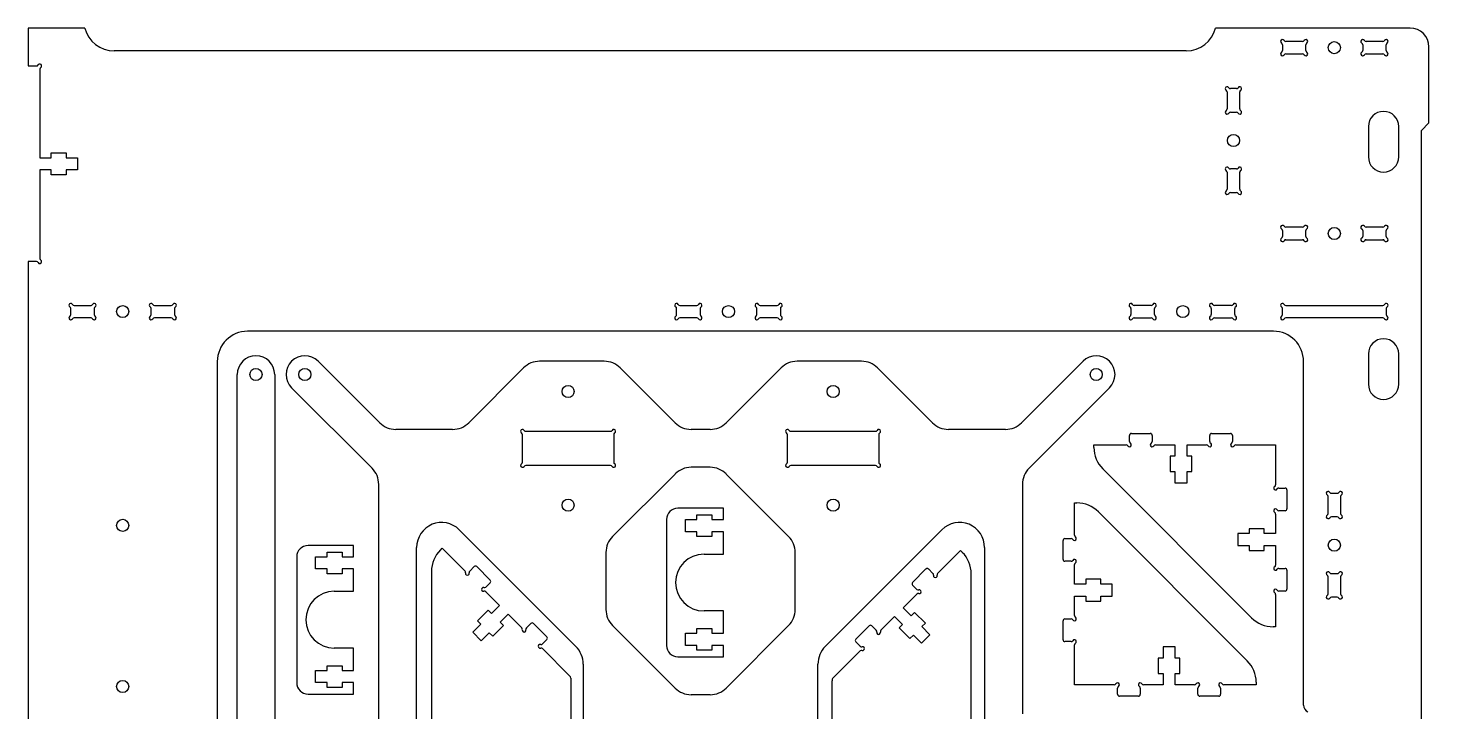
# Model space of a CAD drawing. Header units: millimetres. Extents: x 162 to 956, y 237 to 627.
# Drawn here: x 585.6 to 955.6, y 446.2 to 626.7 of the extents above; entities that cross this region are included whole.
import ezdxf

# ---------------------------------------------------------------- set-up
doc = ezdxf.new("R2010")
doc.units = ezdxf.units.MM
doc.layers.add('PRINCIPAL', color=179, linetype='Continuous')

# ---------------------------------------------------------------- blocks, each defined once
blk = doc.blocks.new('VARILLA MESA')
at = {"layer": 'PRINCIPAL', "linetype": 'Continuous'}
for p, q in [((-14.95, -104.5), (-14.95, 104.5)), ((-5.05, 104.5), (-5.05, 8.95)), ((-1.05, 4.95), (0, 4.95)), ((0, -4.95), (-1.05, -4.95)), ((-5.05, -8.95), (-5.05, -104.5))]:
    blk.add_line(p, q, dxfattribs=at)
for centre in [(-10, 104.5), (0, 0), (-10, -104.5)]:
    blk.add_circle(centre, 1.6, dxfattribs=at)
for centre, radius, start, end in [((-10, 104.5), 4.95, 0.0001, 179.9999), ((-1.05, 8.95), 4, 180, 270), ((0, 0), 4.95, 270.0001, 89.9999), ((-1.05, -8.95), 4, 90, 180), ((-10, -104.5), 4.95, 180.0001, 359.9999)]:
    blk.add_arc(centre, radius, start, end, dxfattribs=at)

msp = doc.modelspace()

# ---------------------------------------------------------------- linework, layer by layer
at = {"layer": 'PRINCIPAL', "linetype": 'Continuous'}
for p, q in [((600.58, 626.73), (585.58, 626.73)), ((585.58, 626.73), (585.58, 616.73)), ((950.58, 626.73), (899.23, 626.73)), ((916.88, 622.33), (916.88, 620.76)), ((922.22, 623.2), (917.75, 623.2)), ((923.08, 620.76), (923.08, 622.33)), ((938.08, 622.33), (938.08, 620.76)), ((943.42, 623.2), (938.95, 623.2)), ((944.28, 620.76), (944.28, 622.33)), ((955.58, 601.73), (955.58, 621.73)), ((891.49, 620.73), (608.33, 620.73)), ((917.75, 619.9), (922.22, 619.9)), ((938.95, 619.9), (943.42, 619.9)), ((585.58, 616.73), (587.82, 616.73)), ((588.68, 615.86), (588.68, 592.5)), ((904.72, 610.73), (903.15, 610.73)), ((902.29, 609.86), (902.29, 605.39)), ((905.59, 605.39), (905.59, 609.86)), ((903.15, 604.53), (904.72, 604.53)), ((939.58, 600.73), (939.58, 592.73)), ((947.58, 592.73), (947.58, 600.73)), ((953.58, 599.73), (955.58, 601.73)), ((953.58, 263.73), (953.58, 599.73)), ((588.68, 592.5), (591.68, 592.5)), ((591.68, 592.5), (591.68, 593.78)), ((591.68, 593.78), (595.68, 593.78)), ((595.68, 593.78), (595.68, 592.5)), ((595.68, 592.5), (598.68, 592.5)), ((598.68, 592.5), (598.68, 589.3)), ((591.68, 589.3), (588.68, 589.3)), ((588.68, 589.3), (588.68, 565.94)), ((591.68, 588.03), (591.68, 589.3)), ((598.68, 589.3), (595.68, 589.3)), ((595.68, 589.3), (595.68, 588.03)), ((902.29, 588.66), (902.29, 584.19)), ((904.72, 589.53), (903.15, 589.53)), ((905.59, 584.19), (905.59, 588.66)), ((595.68, 588.03), (591.68, 588.03)), ((903.15, 583.33), (904.72, 583.33)), ((922.22, 574.16), (917.75, 574.16)), ((943.42, 574.16), (938.95, 574.16)), ((916.88, 573.29), (916.88, 571.72)), ((917.75, 570.86), (922.22, 570.86)), ((923.08, 571.72), (923.08, 573.29)), ((938.08, 573.29), (938.08, 571.72)), ((938.95, 570.86), (943.42, 570.86)), ((944.28, 571.72), (944.28, 573.29)), ((587.82, 565.08), (585.58, 565.08)), ((585.58, 565.08), (585.58, 298.38)), ((596.88, 551.12), (596.88, 552.69)), ((597.75, 553.55), (602.22, 553.55)), ((603.08, 552.69), (603.08, 551.12)), ((618.08, 551.12), (618.08, 552.69)), ((618.95, 553.55), (623.42, 553.55)), ((624.28, 552.69), (624.28, 551.12)), ((756.88, 551.12), (756.88, 552.69)), ((757.75, 553.55), (762.22, 553.55)), ((763.08, 552.69), (763.08, 551.12)), ((778.08, 551.12), (778.08, 552.69)), ((778.95, 553.55), (783.42, 553.55)), ((784.28, 552.69), (784.28, 551.12)), ((876.88, 552.69), (876.88, 551.12)), ((882.22, 553.55), (877.75, 553.55)), ((883.08, 551.12), (883.08, 552.69)), ((898.08, 552.69), (898.08, 551.12)), ((903.42, 553.55), (898.95, 553.55)), ((904.28, 551.12), (904.28, 552.69)), ((916.88, 551.12), (916.88, 552.69)), ((917.75, 553.55), (943.42, 553.55)), ((944.28, 552.69), (944.28, 551.12)), ((602.22, 550.25), (597.75, 550.25)), ((623.42, 550.25), (618.95, 550.25)), ((762.22, 550.25), (757.75, 550.25)), ((783.42, 550.25), (778.95, 550.25)), ((877.75, 550.25), (882.22, 550.25)), ((898.95, 550.25), (903.42, 550.25)), ((943.42, 550.25), (917.75, 550.25)), ((914.48, 546.73), (643.58, 546.73)), ((939.58, 540.73), (939.58, 532.73)), ((947.58, 532.73), (947.58, 540.73)), ((635.58, 538.73), (635.58, 324.73)), ((662.21, 538.8), (678.46, 522.55)), ((716.46, 537.04), (701.97, 522.55)), ((737.73, 538.8), (720.7, 538.8)), ((756.46, 522.55), (741.97, 537.04)), ((784.46, 537.04), (769.97, 522.55)), ((805.73, 538.8), (788.7, 538.8)), ((824.46, 522.55), (809.97, 537.04)), ((847.97, 522.55), (864.21, 538.8)), ((922.46, 448.06), (922.46, 538.73)), ((676.46, 510.55), (655.21, 531.8)), ((871.21, 531.8), (849.97, 510.55)), ((697.73, 520.8), (682.7, 520.8)), ((716.16, 512.16), (716.16, 519.43)), ((717.03, 520.3), (739.4, 520.3)), ((740.26, 519.43), (740.26, 512.16)), ((765.73, 520.8), (760.7, 520.8)), ((786.16, 512.16), (786.16, 519.43)), ((787.03, 520.3), (809.4, 520.3)), ((810.26, 519.43), (810.26, 512.16)), ((843.73, 520.8), (828.7, 520.8)), ((876.48, 517.61), (876.48, 519.24)), ((876.98, 519.74), (881.98, 519.74)), ((882.48, 519.24), (882.48, 517.61)), ((897.68, 517.61), (897.68, 519.24)), ((898.18, 519.74), (903.18, 519.74)), ((903.68, 519.24), (903.68, 517.61)), ((867.08, 516.05), (867.08, 516.74)), ((867.08, 516.74), (875.61, 516.74)), ((883.35, 516.74), (888.48, 516.74)), ((888.48, 516.74), (888.48, 513.74)), ((891.68, 513.74), (891.68, 516.74)), ((891.68, 516.74), (896.81, 516.74)), ((904.55, 516.74), (915.08, 516.74)), ((915.08, 516.74), (915.08, 506.21)), ((739.4, 511.3), (717.03, 511.3)), ((765.73, 510.8), (760.7, 510.8)), ((809.4, 511.3), (787.03, 511.3)), ((888.48, 513.74), (887.2, 513.74)), ((887.2, 513.74), (887.2, 509.74)), ((892.95, 513.74), (891.68, 513.74)), ((892.95, 509.74), (892.95, 513.74)), ((756.46, 509.04), (739.97, 492.55)), ((786.46, 492.55), (769.97, 509.04)), ((908.74, 471.08), (869.42, 510.4)), ((887.2, 509.74), (888.48, 509.74)), ((888.48, 509.74), (888.48, 506.74)), ((891.68, 506.74), (891.68, 509.74)), ((891.68, 509.74), (892.95, 509.74)), ((678.21, 355.28), (678.21, 506.31)), ((848.21, 506.31), (848.21, 445.75)), ((888.48, 506.74), (891.68, 506.74)), ((915.95, 505.34), (917.58, 505.34)), ((918.08, 504.84), (918.08, 499.84)), ((929.8, 503.95), (931.37, 503.95)), ((769.22, 500), (757.21, 500)), ((769.22, 497), (769.22, 500)), ((861.94, 492.86), (861.94, 501.4)), ((861.94, 501.4), (862.62, 501.4)), ((928.93, 498.62), (928.93, 503.09)), ((932.23, 503.09), (932.23, 498.62)), ((754.21, 497), (754.21, 463.8)), ((759.22, 493.8), (759.22, 497)), ((759.22, 497), (762.22, 497)), ((762.22, 497), (762.22, 498.27)), ((762.22, 498.27), (766.22, 498.27)), ((766.22, 498.27), (766.22, 497)), ((766.22, 497), (769.22, 497)), ((868.28, 499.06), (907.59, 459.74)), ((915.08, 498.47), (915.08, 493.34)), ((917.58, 499.34), (915.95, 499.34)), ((931.37, 497.75), (929.8, 497.75)), ((699.48, 494.33), (730.28, 463.53)), ((762.22, 493.8), (759.22, 493.8)), ((762.22, 492.52), (762.22, 493.8)), ((766.22, 492.52), (762.22, 492.52)), ((769.22, 493.8), (766.22, 493.8)), ((766.22, 493.8), (766.22, 492.52)), ((769.22, 487.9), (769.22, 493.8)), ((796.15, 463.53), (826.95, 494.33)), ((908.08, 493.34), (905.08, 493.34)), ((905.08, 493.34), (905.08, 490.14)), ((912.08, 494.61), (908.08, 494.61)), ((908.08, 494.61), (908.08, 493.34)), ((912.08, 493.34), (912.08, 494.61)), ((915.08, 493.34), (912.08, 493.34)), ((671.55, 490.18), (659.54, 490.18)), ((664.55, 487.18), (664.55, 488.45)), ((664.55, 488.45), (668.55, 488.45)), ((668.55, 488.45), (668.55, 487.18)), ((671.55, 487.18), (671.55, 490.18)), ((688.21, 371.93), (688.21, 489.66)), ((694.48, 488.98), (694.97, 489.47)), ((694.97, 489.47), (701, 483.43)), ((825.82, 482.81), (831.85, 488.85)), ((831.85, 488.85), (832.34, 488.36)), ((838.21, 489.66), (838.21, 371.93)), ((858.94, 486.5), (858.94, 491.5)), ((859.44, 492), (861.07, 492)), ((905.08, 490.14), (908.08, 490.14)), ((908.08, 490.14), (908.08, 488.86)), ((908.08, 488.86), (912.08, 488.86)), ((912.08, 488.86), (912.08, 490.14)), ((912.08, 490.14), (915.08, 490.14)), ((915.08, 490.14), (915.08, 485.01)), ((656.54, 487.18), (656.54, 453.98)), ((661.55, 483.98), (661.55, 487.18)), ((661.55, 487.18), (664.55, 487.18)), ((668.55, 487.18), (671.55, 487.18)), ((738.21, 488.31), (738.21, 473.28)), ((764.12, 487.9), (769.22, 487.9)), ((788.21, 473.28), (788.21, 488.31)), ((861.07, 486), (859.44, 486)), ((861.94, 480), (861.94, 485.13)), ((664.55, 483.98), (661.55, 483.98)), ((664.55, 482.7), (664.55, 483.98)), ((668.55, 482.7), (664.55, 482.7)), ((671.55, 483.98), (668.55, 483.98)), ((668.55, 483.98), (668.55, 482.7)), ((671.55, 478.08), (671.55, 483.98)), ((692.14, 483.33), (692.17, 378.27)), ((702.23, 483.43), (703.38, 484.59)), ((704.09, 484.59), (707.63, 481.05)), ((819.19, 480.43), (822.73, 483.97)), ((823.44, 483.97), (824.59, 482.81)), ((834.72, 377.64), (834.68, 482.7)), ((868.94, 481.27), (864.94, 481.27)), ((864.94, 481.27), (864.94, 480)), ((868.94, 480), (868.94, 481.27)), ((915.95, 484.14), (917.58, 484.14)), ((918.08, 483.64), (918.08, 478.64)), ((928.93, 477.42), (928.93, 481.89)), ((929.8, 482.75), (931.37, 482.75)), ((932.23, 481.89), (932.23, 477.42)), ((666.45, 478.08), (671.55, 478.08)), ((707.63, 480.35), (706.47, 479.19)), ((706.47, 477.97), (710.1, 474.34)), ((816.72, 473.71), (820.35, 477.34)), ((820.35, 478.57), (819.19, 479.72)), ((864.94, 480), (861.94, 480)), ((871.94, 480), (868.94, 480)), ((871.94, 476.8), (871.94, 480)), ((917.58, 478.14), (915.95, 478.14)), ((710.1, 474.34), (707.98, 472.21)), ((818.84, 471.59), (816.72, 473.71)), ((861.94, 471.66), (861.94, 476.8)), ((861.94, 476.8), (864.94, 476.8)), ((864.94, 476.8), (864.94, 475.52)), ((864.94, 475.52), (868.94, 475.52)), ((868.94, 475.52), (868.94, 476.8)), ((868.94, 476.8), (871.94, 476.8)), ((915.08, 477.27), (915.08, 468.74)), ((931.37, 476.55), (929.8, 476.55)), ((707.08, 473.12), (704.25, 470.29)), ((704.25, 470.29), (705.15, 469.39)), ((707.98, 472.21), (707.08, 473.12)), ((710.24, 469.95), (712.36, 472.07)), ((711.14, 469.05), (710.24, 469.95)), ((712.36, 472.07), (715.99, 468.44)), ((769.22, 472.9), (764.12, 472.9)), ((769.22, 467), (769.22, 472.9)), ((810.83, 467.82), (814.46, 471.45)), ((814.46, 471.45), (816.58, 469.33)), ((819.74, 472.49), (818.84, 471.59)), ((822.57, 469.66), (819.74, 472.49)), ((858.94, 465.3), (858.94, 470.3)), ((859.44, 470.8), (861.07, 470.8)), ((705.15, 469.39), (703.03, 467.26)), ((703.03, 467.26), (705.29, 465)), ((705.29, 465), (707.41, 467.12)), ((707.41, 467.12), (708.31, 466.22)), ((708.31, 466.22), (711.14, 469.05)), ((717.22, 468.44), (718.37, 469.6)), ((719.08, 469.6), (722.62, 466.06)), ((756.46, 452.55), (739.97, 469.04)), ((759.22, 463.8), (759.22, 467)), ((759.22, 467), (762.22, 467)), ((762.22, 467), (762.22, 468.27)), ((762.22, 468.27), (766.22, 468.27)), ((766.22, 468.27), (766.22, 467)), ((766.22, 467), (769.22, 467)), ((786.46, 469.04), (769.97, 452.55)), ((804.2, 465.44), (807.74, 468.98)), ((808.45, 468.98), (809.6, 467.82)), ((816.58, 469.33), (815.68, 468.43)), ((815.68, 468.43), (818.51, 465.6)), ((818.51, 465.6), (819.41, 466.5)), ((819.41, 466.5), (821.53, 464.38)), ((821.53, 464.38), (823.79, 466.64)), ((821.67, 468.76), (822.57, 469.66)), ((823.79, 466.64), (821.67, 468.76)), ((915.08, 468.74), (914.39, 468.74)), ((671.55, 463.08), (666.45, 463.08)), ((671.55, 457.18), (671.55, 463.08)), ((722.62, 465.36), (721.46, 464.2)), ((721.46, 462.98), (728.63, 455.81)), ((762.22, 463.8), (759.22, 463.8)), ((762.22, 462.52), (762.22, 463.8)), ((766.22, 462.52), (762.22, 462.52)), ((769.22, 463.8), (766.22, 463.8)), ((766.22, 463.8), (766.22, 462.52)), ((769.22, 460.8), (769.22, 463.8)), ((805.36, 463.58), (804.2, 464.73)), ((861.07, 464.8), (859.44, 464.8)), ((861.94, 453.4), (861.94, 463.93)), ((888.54, 463.4), (885.34, 463.4)), ((885.34, 463.4), (885.34, 460.4)), ((888.54, 460.4), (888.54, 463.4)), ((732.21, 458.86), (732.21, 402.73)), ((757.21, 460.8), (769.22, 460.8)), ((794.21, 402.73), (794.21, 458.86)), ((798.21, 455.21), (805.36, 462.35)), ((885.34, 460.4), (884.06, 460.4)), ((884.06, 460.4), (884.06, 456.4)), ((889.81, 460.4), (888.54, 460.4)), ((889.81, 456.4), (889.81, 460.4)), ((661.55, 453.98), (661.55, 457.18)), ((661.55, 457.18), (664.55, 457.18)), ((664.55, 457.18), (664.55, 458.45)), ((664.55, 458.45), (668.55, 458.45)), ((668.55, 458.45), (668.55, 457.18)), ((668.55, 457.18), (671.55, 457.18)), ((728.92, 455.13), (728.93, 406.49)), ((884.06, 456.4), (885.34, 456.4)), ((885.34, 456.4), (885.34, 453.4)), ((888.54, 453.4), (888.54, 456.4)), ((888.54, 456.4), (889.81, 456.4)), ((664.55, 453.98), (661.55, 453.98)), ((664.55, 452.7), (664.55, 453.98)), ((668.55, 452.7), (664.55, 452.7)), ((671.55, 453.98), (668.55, 453.98)), ((668.55, 453.98), (668.55, 452.7)), ((671.55, 450.98), (671.55, 453.98)), ((797.94, 405.84), (797.92, 454.48)), ((872.47, 453.4), (861.94, 453.4)), ((873.34, 450.9), (873.34, 452.53)), ((879.34, 452.53), (879.34, 450.9)), ((885.34, 453.4), (880.2, 453.4)), ((893.67, 453.4), (888.54, 453.4)), ((894.54, 450.9), (894.54, 452.53)), ((900.54, 452.53), (900.54, 450.9)), ((909.94, 453.4), (901.4, 453.4)), ((909.94, 454.09), (909.94, 453.4)), ((659.54, 450.98), (671.55, 450.98)), ((765.73, 450.8), (760.7, 450.8)), ((878.84, 450.4), (873.84, 450.4)), ((900.04, 450.4), (895.04, 450.4))]:
    msp.add_line(p, q, dxfattribs=at)
for centre in [(930.58, 621.55), (903.94, 597.03), (930.58, 572.51), (610.58, 551.9), (770.58, 551.9), (890.58, 551.9), (658.71, 535.3), (867.71, 535.3), (728.21, 530.8), (798.21, 530.8), (728.21, 500.8), (798.21, 500.8), (610.58, 495.48), (930.58, 490.25), (610.58, 452.97)]:
    msp.add_circle(centre, 1.6, dxfattribs=at)
for centre, radius, start, end in [((608.33, 628.73), 8, 194.4776, 270), ((891.49, 628.73), 8, 270, 345.5224), ((950.58, 621.73), 5, 360, 90), ((916.88, 623.2), 0.5, 30, 239.9998), ((916.38, 622.33), 0.5, 0, 59.9998), ((917.75, 623.7), 0.5, 210, 270), ((922.22, 623.7), 0.5, 270, 329.9998), ((923.08, 623.2), 0.5, 300, 149.9998), ((923.58, 622.33), 0.5, 119.9999, 180), ((938.08, 623.2), 0.5, 30, 239.9998), ((937.58, 622.33), 0.5, 0, 59.9998), ((938.95, 623.7), 0.5, 210, 270), ((943.42, 623.7), 0.5, 270, 329.9998), ((944.28, 623.2), 0.5, 300, 149.9998), ((944.78, 622.33), 0.5, 119.9999, 180), ((916.88, 619.9), 0.5, 120, 329.9998), ((916.38, 620.76), 0.5, 300, 0), ((917.75, 619.4), 0.5, 90, 149.9998), ((922.22, 619.4), 0.5, 30, 90), ((923.08, 619.9), 0.5, 210, 59.9998), ((923.58, 620.76), 0.5, 180, 239.9998), ((938.08, 619.9), 0.5, 120, 329.9998), ((937.58, 620.76), 0.5, 300, 0), ((938.95, 619.4), 0.5, 90, 149.9998), ((943.42, 619.4), 0.5, 30, 90), ((944.28, 619.9), 0.5, 210, 59.9998), ((944.78, 620.76), 0.5, 180, 239.9998), ((587.82, 617.23), 0.5, 270, 330), ((588.68, 616.73), 0.5, 300.0002, 150), ((589.18, 615.86), 0.5, 120.0002, 180), ((902.29, 610.73), 0.5, 30.0001, 239.9998), ((903.15, 611.23), 0.5, 210, 270), ((904.72, 611.23), 0.5, 270, 329.9998), ((905.59, 610.73), 0.5, 300, 149.9998), ((901.79, 609.86), 0.5, 0, 59.9998), ((906.09, 609.86), 0.5, 120, 180.0001), ((902.29, 604.53), 0.5, 120, 329.9998), ((901.79, 605.39), 0.5, 300, 0), ((903.15, 604.03), 0.5, 90, 149.9998), ((904.72, 604.03), 0.5, 30, 90), ((905.59, 604.53), 0.5, 210, 59.9998), ((906.09, 605.39), 0.5, 180, 239.9999), ((943.58, 600.73), 4, 360, 180), ((943.58, 592.73), 4, 180, 360), ((902.29, 589.53), 0.5, 30, 239.9998), ((901.79, 588.66), 0.5, 0, 59.9998), ((903.15, 590.03), 0.5, 210, 270), ((904.72, 590.03), 0.5, 270, 329.9998), ((905.59, 589.53), 0.5, 300, 149.9998), ((906.09, 588.66), 0.5, 120.0002, 180), ((902.29, 583.33), 0.5, 120, 329.9998), ((901.79, 584.19), 0.5, 300, 0), ((903.15, 582.83), 0.5, 90, 149.9998), ((904.72, 582.83), 0.5, 30, 90), ((905.59, 583.33), 0.5, 210, 59.9998), ((906.09, 584.19), 0.5, 180, 239.9999), ((916.88, 574.16), 0.5, 30, 239.9998), ((916.38, 573.29), 0.5, 0, 59.9998), ((917.75, 574.66), 0.5, 210, 270), ((922.22, 574.66), 0.5, 270, 329.9998), ((923.08, 574.16), 0.5, 300, 149.9998), ((923.58, 573.29), 0.5, 119.9999, 180), ((938.08, 574.16), 0.5, 30, 239.9998), ((937.58, 573.29), 0.5, 0, 59.9998), ((938.95, 574.66), 0.5, 210, 270), ((943.42, 574.66), 0.5, 270, 329.9998), ((944.28, 574.16), 0.5, 300, 149.9998), ((944.78, 573.29), 0.5, 119.9999, 180), ((916.88, 570.86), 0.5, 120, 329.9998), ((916.38, 571.72), 0.5, 300, 0), ((917.75, 570.36), 0.5, 90, 149.9998), ((922.22, 570.36), 0.5, 30, 90), ((923.08, 570.86), 0.5, 210, 59.9998), ((923.58, 571.72), 0.5, 180, 239.9998), ((938.08, 570.86), 0.5, 120, 329.9998), ((937.58, 571.72), 0.5, 300, 0), ((938.95, 570.36), 0.5, 90, 149.9998), ((943.42, 570.36), 0.5, 30, 90), ((944.28, 570.86), 0.5, 210, 59.9998), ((944.78, 571.72), 0.5, 180, 239.9998), ((587.82, 564.58), 0.5, 30.0002, 90), ((588.68, 565.08), 0.5, 210.0002, 60), ((589.18, 565.94), 0.5, 180, 240), ((596.88, 553.55), 0.5, 30.0002, 240), ((596.38, 552.69), 0.5, 0, 60), ((597.75, 554.05), 0.5, 210.0002, 270), ((602.22, 554.05), 0.5, 270, 330), ((603.08, 553.55), 0.5, 300.0002, 150), ((603.58, 552.69), 0.5, 120.0003, 180.0001), ((618.08, 553.55), 0.5, 30.0002, 240), ((617.58, 552.69), 0.5, 0, 60), ((618.95, 554.05), 0.5, 210.0002, 270), ((623.42, 554.05), 0.5, 270, 330), ((624.28, 553.55), 0.5, 300.0002, 150), ((624.78, 552.69), 0.5, 120.0003, 180.0001), ((756.88, 553.55), 0.5, 30.0002, 240), ((756.38, 552.69), 0.5, 0, 60), ((757.75, 554.05), 0.5, 210.0002, 270), ((762.22, 554.05), 0.5, 270, 330), ((763.08, 553.55), 0.5, 300.0002, 150), ((763.58, 552.69), 0.5, 120.0003, 180.0001), ((778.08, 553.55), 0.5, 30.0002, 240), ((777.58, 552.69), 0.5, 0, 60), ((778.95, 554.05), 0.5, 210.0002, 270), ((783.42, 554.05), 0.5, 270, 330), ((784.28, 553.55), 0.5, 300.0002, 150), ((784.78, 552.69), 0.5, 120.0003, 180), ((876.88, 553.55), 0.5, 30, 239.9998), ((876.38, 552.69), 0.5, 0, 59.9998), ((877.75, 554.05), 0.5, 210, 270), ((882.22, 554.05), 0.5, 270, 329.9998), ((883.08, 553.55), 0.5, 300, 149.9998), ((883.58, 552.69), 0.5, 120, 180), ((898.08, 553.55), 0.5, 30, 239.9998), ((897.58, 552.69), 0.5, 0, 59.9998), ((898.95, 554.05), 0.5, 210, 270), ((903.42, 554.05), 0.5, 270, 329.9998), ((904.28, 553.55), 0.5, 300, 149.9998), ((904.78, 552.69), 0.5, 120, 179.9999), ((916.88, 553.55), 0.5, 30.0002, 240), ((916.38, 552.69), 0.5, 0, 60), ((917.75, 554.05), 0.5, 210.0002, 270), ((943.42, 554.05), 0.5, 270, 330), ((944.28, 553.55), 0.5, 300.0002, 150), ((944.78, 552.69), 0.5, 120.0002, 180), ((596.88, 550.25), 0.5, 120.0002, 330), ((596.38, 551.12), 0.5, 300.0002, 0), ((597.75, 549.75), 0.5, 90, 150), ((602.22, 549.75), 0.5, 30.0002, 90), ((603.08, 550.25), 0.5, 210.0002, 60), ((603.58, 551.12), 0.5, 180, 240), ((618.08, 550.25), 0.5, 120.0002, 330), ((617.58, 551.12), 0.5, 300.0002, 0), ((618.95, 549.75), 0.5, 90, 150), ((623.42, 549.75), 0.5, 30.0002, 90), ((624.28, 550.25), 0.5, 210.0002, 60), ((624.78, 551.12), 0.5, 180, 240), ((756.88, 550.25), 0.5, 120.0002, 330), ((756.38, 551.12), 0.5, 300.0002, 0), ((757.75, 549.75), 0.5, 90, 150), ((762.22, 549.75), 0.5, 30.0002, 90), ((763.08, 550.25), 0.5, 210.0002, 60), ((763.58, 551.12), 0.5, 180, 240), ((778.08, 550.25), 0.5, 120.0002, 330), ((777.58, 551.12), 0.5, 300.0002, 0), ((778.95, 549.75), 0.5, 90, 150), ((783.42, 549.75), 0.5, 30.0002, 90), ((784.28, 550.25), 0.5, 210.0002, 60), ((784.78, 551.12), 0.5, 180, 240), ((876.88, 550.25), 0.5, 120, 329.9998), ((876.38, 551.12), 0.5, 300, 0), ((877.75, 549.75), 0.5, 90, 149.9998), ((882.22, 549.75), 0.5, 30, 90), ((883.08, 550.25), 0.5, 210, 59.9998), ((883.58, 551.12), 0.5, 180, 239.9998), ((898.08, 550.25), 0.5, 120, 329.9998), ((897.58, 551.12), 0.5, 300, 0), ((898.95, 549.75), 0.5, 90, 149.9998), ((903.42, 549.75), 0.5, 30, 90), ((904.28, 550.25), 0.5, 210, 59.9998), ((904.78, 551.12), 0.5, 180, 239.9998), ((916.88, 550.25), 0.5, 120.0002, 330), ((916.38, 551.12), 0.5, 300.0002, 0), ((917.75, 549.75), 0.5, 90, 150), ((943.42, 549.75), 0.5, 30.0002, 90), ((944.28, 550.25), 0.5, 210.0002, 60), ((944.78, 551.12), 0.5, 180, 240), ((643.58, 538.73), 8, 90, 180), ((914.46, 538.73), 8, 359.9998, 89.8625), ((943.58, 540.73), 4, 360, 180), ((658.71, 535.3), 4.95, 45.0001, 225), ((867.71, 535.3), 4.95, 315.0001, 135), ((720.7, 532.8), 6, 90, 134.9999), ((737.73, 532.8), 6, 45, 89.9999), ((788.7, 532.8), 6, 90, 134.9999), ((805.73, 532.8), 6, 45, 89.9999), ((943.58, 532.73), 4, 180, 360), ((682.7, 526.8), 6, 225, 270), ((697.73, 526.8), 6, 269.9999, 314.9999), ((760.7, 526.8), 6, 225, 270), ((765.73, 526.8), 6, 270, 314.9999), ((828.7, 526.8), 6, 225, 270), ((843.73, 526.8), 6, 270, 315), ((716.16, 520.3), 0.5, 30.0002, 240), ((715.66, 519.43), 0.5, 360, 60), ((717.03, 520.8), 0.5, 210.0001, 270), ((739.4, 520.8), 0.5, 270, 329.9998), ((740.26, 520.3), 0.5, 300, 149.9997), ((740.76, 519.43), 0.5, 120, 180), ((786.16, 520.3), 0.5, 30.0002, 240), ((785.66, 519.43), 0.5, 360, 60), ((787.03, 520.8), 0.5, 210.0001, 270), ((809.4, 520.8), 0.5, 270, 329.9998), ((810.26, 520.3), 0.5, 300, 149.9997), ((810.76, 519.43), 0.5, 120, 180), ((876.98, 519.24), 0.5, 90, 180), ((881.98, 519.24), 0.5, 0, 90), ((898.18, 519.24), 0.5, 90, 180), ((903.18, 519.24), 0.5, 0, 90), ((875.08, 516.05), 8, 180, 225), ((875.61, 516.24), 0.5, 30.0002, 90), ((876.48, 516.74), 0.5, 210.0002, 60), ((876.98, 517.61), 0.5, 180, 240), ((882.48, 516.74), 0.5, 120.0002, 330), ((881.98, 517.61), 0.5, 300.0002, 0), ((883.35, 516.24), 0.5, 90, 150), ((896.81, 516.24), 0.5, 30.0002, 90), ((897.68, 516.74), 0.5, 210.0002, 60), ((898.18, 517.61), 0.5, 180, 240), ((903.68, 516.74), 0.5, 120.0002, 330), ((903.18, 517.61), 0.5, 300.0002, 0), ((904.55, 516.24), 0.5, 90, 150), ((716.16, 511.3), 0.5, 120.0002, 330), ((715.66, 512.16), 0.5, 300.0002, 360), ((717.03, 510.8), 0.5, 90, 150), ((739.4, 510.8), 0.5, 30, 90), ((740.26, 511.3), 0.5, 210, 59.9997), ((740.76, 512.16), 0.5, 180, 239.9998), ((760.7, 504.8), 6, 90, 135), ((765.73, 504.8), 6, 44.9999, 90), ((786.16, 511.3), 0.5, 120.0002, 330), ((785.66, 512.16), 0.5, 300.0002, 360), ((787.03, 510.8), 0.5, 90, 150), ((809.4, 510.8), 0.5, 30, 90), ((810.26, 511.3), 0.5, 210, 59.9997), ((810.76, 512.16), 0.5, 180, 239.9998), ((672.21, 506.31), 6, 0, 45), ((854.21, 506.31), 6, 135, 180), ((915.08, 505.34), 0.5, 120.0002, 330), ((914.58, 506.21), 0.5, 300.0002, 0), ((915.95, 504.84), 0.5, 90, 150), ((917.58, 504.84), 0.5, 0, 90), ((928.93, 503.95), 0.5, 30.0002, 240), ((928.43, 503.09), 0.5, 0, 60), ((929.8, 504.45), 0.5, 210.0002, 270), ((931.37, 504.45), 0.5, 270, 330), ((932.23, 503.95), 0.5, 300.0002, 150), ((932.73, 503.09), 0.5, 120.0002, 180.0001), ((757.21, 497), 3, 90, 180), ((862.62, 493.4), 8, 45, 90), ((915.08, 499.34), 0.5, 30.0002, 240), ((915.95, 499.84), 0.5, 210.0002, 270), ((917.58, 499.84), 0.5, 270, 0), ((694.81, 489.66), 6.6, 45, 180), ((831.61, 489.66), 6.6, 0, 135), ((914.58, 498.47), 0.5, 0, 60), ((928.93, 497.75), 0.5, 120.0002, 330), ((928.43, 498.62), 0.5, 300.0002, 0), ((929.8, 497.25), 0.5, 90, 150), ((931.37, 497.25), 0.5, 30.0002, 90), ((932.23, 497.75), 0.5, 210.0002, 60), ((932.73, 498.62), 0.5, 180, 240), ((744.21, 488.31), 6, 135, 179.9999), ((782.21, 488.31), 6, 360, 45), ((861.94, 492), 0.5, 210.0002, 60), ((862.44, 492.86), 0.5, 180, 240), ((659.54, 487.18), 3, 90, 180), ((700.14, 483.33), 8, 135, 180), ((859.44, 491.5), 0.5, 90, 180), ((861.07, 491.5), 0.5, 30.0002, 90), ((703.74, 484.24), 0.5, 45, 135), ((764.12, 480.4), 7.5, 90, 270), ((826.68, 482.7), 8, 0, 45), ((859.44, 486.5), 0.5, 180, 270), ((861.07, 486.5), 0.5, 270, 330), ((861.94, 486), 0.5, 300.0002, 150), ((862.44, 485.13), 0.5, 120.0002, 180), ((914.58, 485.01), 0.5, 300.0002, 0), ((700.65, 483.08), 0.5, 345.0002, 45), ((701.61, 482.82), 0.5, 165.0002, 15), ((702.58, 483.08), 0.5, 135, 195), ((707.27, 480.7), 0.5, 315, 45), ((823.08, 483.61), 0.5, 45, 135), ((824.24, 482.46), 0.5, 345.0002, 45), ((825.2, 482.2), 0.5, 165.0002, 15), ((826.17, 482.46), 0.5, 135, 195), ((915.08, 484.14), 0.5, 120.0002, 330), ((915.95, 483.64), 0.5, 90, 150), ((917.58, 483.64), 0.5, 0, 90), ((928.93, 482.75), 0.5, 30.0002, 240), ((928.43, 481.89), 0.5, 0, 60), ((929.8, 483.25), 0.5, 210.0002, 270), ((931.37, 483.25), 0.5, 270, 330), ((932.23, 482.75), 0.5, 300.0002, 150), ((932.73, 481.89), 0.5, 120.0001, 180), ((666.45, 470.58), 7.5, 90, 270), ((705.86, 478.58), 0.5, 75.0002, 285), ((706.12, 479.54), 0.5, 255.0002, 315), ((706.12, 477.61), 0.5, 45, 105), ((819.55, 480.08), 0.5, 135, 225), ((820.7, 478.92), 0.5, 225, 285), ((820.7, 476.99), 0.5, 75.0002, 135), ((820.96, 477.96), 0.5, 255.0002, 105), ((915.08, 478.14), 0.5, 30.0002, 240), ((914.58, 477.27), 0.5, 0, 60), ((915.95, 478.64), 0.5, 210.0002, 270), ((917.58, 478.64), 0.5, 270, 0), ((928.43, 477.42), 0.5, 300.0002, 0), ((932.73, 477.42), 0.5, 180, 240), ((928.93, 476.55), 0.5, 120.0002, 330), ((929.8, 476.05), 0.5, 90, 150), ((931.37, 476.05), 0.5, 30.0002, 90), ((932.23, 476.55), 0.5, 210.0002, 60), ((744.21, 473.28), 6, 180, 225), ((782.21, 473.28), 6, 315, 0), ((859.44, 470.3), 0.5, 90, 180), ((861.07, 470.3), 0.5, 30.0002, 90), ((861.94, 470.8), 0.5, 210.0002, 60), ((862.44, 471.66), 0.5, 180, 240), ((914.39, 476.74), 8, 225, 270), ((715.64, 468.09), 0.5, 345.0002, 45), ((716.61, 467.83), 0.5, 165.0002, 15), ((717.57, 468.09), 0.5, 135, 195), ((718.73, 469.24), 0.5, 45, 135), ((808.09, 468.62), 0.5, 45, 135), ((809.25, 467.47), 0.5, 345.0002, 45), ((810.21, 467.21), 0.5, 165.0002, 15), ((811.18, 467.47), 0.5, 135, 195), ((720.85, 463.59), 0.5, 75.0002, 285), ((721.11, 464.55), 0.5, 255.0002, 315), ((721.11, 462.62), 0.5, 45, 105), ((722.26, 465.71), 0.5, 315, 45), ((725.61, 458.86), 6.6, 360, 45), ((757.21, 463.8), 3, 180, 270), ((800.81, 458.86), 6.6, 135, 180), ((804.56, 465.09), 0.5, 135, 225), ((805.71, 463.93), 0.5, 225, 285), ((805.97, 462.97), 0.5, 255.0002, 105), ((859.44, 465.3), 0.5, 180, 270), ((861.07, 465.3), 0.5, 270, 330), ((861.94, 464.8), 0.5, 300.0002, 150), ((862.44, 463.93), 0.5, 120.0002, 180), ((805.71, 462), 0.5, 75.0002, 135), ((901.94, 454.09), 8, 0, 45), ((727.92, 455.1), 1, 1.3829, 45), ((798.92, 454.5), 1, 135, 181.3829), ((659.54, 453.98), 3, 180, 270), ((760.7, 456.8), 6, 225, 270), ((765.73, 456.8), 6, 270, 315), ((872.47, 453.9), 0.5, 270, 330), ((873.34, 453.4), 0.5, 300.0002, 150), ((873.84, 452.53), 0.5, 120.0002, 180), ((879.34, 453.4), 0.5, 30.0002, 240), ((878.84, 452.53), 0.5, 0, 60), ((880.2, 453.9), 0.5, 210.0002, 270), ((893.67, 453.9), 0.5, 270, 330), ((894.54, 453.4), 0.5, 300.0002, 150), ((895.04, 452.53), 0.5, 120.0002, 180), ((900.54, 453.4), 0.5, 30.0002, 240), ((900.04, 452.53), 0.5, 0, 60), ((901.4, 453.9), 0.5, 210.0002, 270), ((873.84, 450.9), 0.5, 180, 270), ((878.84, 450.9), 0.5, 270, 0), ((895.04, 450.9), 0.5, 180, 270), ((900.04, 450.9), 0.5, 270, 0), ((924.46, 448.06), 2, 180, 244.998)]:
    msp.add_arc(centre, radius, start, end, dxfattribs=at)

# ---------------------------------------------------------------- block references
at = {"color": 7, "linetype": 'Continuous'}
msp.add_blockref('VARILLA MESA', (655.78, 430.8), dxfattribs=at)

doc.saveas('drawing.dxf')
